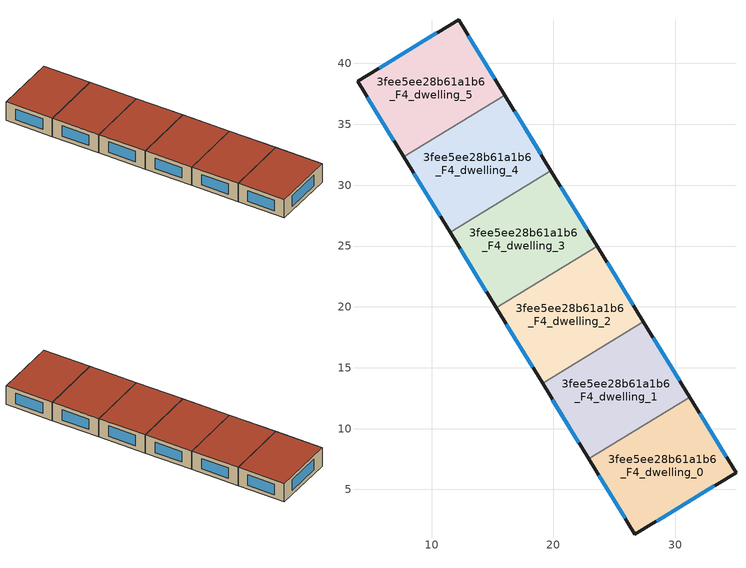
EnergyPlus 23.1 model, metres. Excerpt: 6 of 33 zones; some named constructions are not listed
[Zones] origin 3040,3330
3fee5ee28b61a1b6_F4_dwelling_0
 floor to 3fee5ee28b61a1b6_F3_dwelling_0 (EU_floor_Construction): 31.19,12.58 34.99,6.37 26.7,1.32 22.91,7.51 z12
 wall outside (EU_wall_Construction): 22.91,7.51 26.7,1.32 34.99,6.37 31.19,12.58 z12:15
 wall to 3fee5ee28b61a1b6_F4_dwelling_1 (EU_wall_Construction): 31.19,12.58 22.91,7.51 z12:15
 window (EU_Window_Construction): 34.18,7.7 32,11.25 / 28.47,2.4 33.22,5.29 / 23.72,6.19 25.89,2.65 z12.64:14.36
 roof outside (EU_roof_Construction): 34.99,6.37 31.19,12.58 22.91,7.51 26.7,1.32 z15
3fee5ee28b61a1b6_F4_dwelling_1
 floor to 3fee5ee28b61a1b6_F3_dwelling_1 (EU_floor_Construction): 27.39,18.79 31.19,12.58 22.91,7.51 19.11,13.72 z12
 wall outside (EU_wall_Construction): 19.11,13.72 22.91,7.51 / 31.19,12.58 27.39,18.79 z12:15
 wall to 3fee5ee28b61a1b6_F4_dwelling_2 (EU_wall_Construction): 27.39,18.79 19.11,13.72 z12:15
 window (EU_Window_Construction): 19.92,12.39 22.09,8.84 / 30.37,13.91 28.2,17.46 z12.64:14.36
 roof outside (EU_roof_Construction): 31.19,12.58 27.39,18.79 19.11,13.72 22.91,7.51 z15
3fee5ee28b61a1b6_F4_dwelling_2
 floor to 3fee5ee28b61a1b6_F3_dwelling_2 (EU_floor_Construction): 23.59,24.99 27.39,18.79 19.11,13.72 15.31,19.92 z12
 wall outside (EU_wall_Construction): 15.31,19.92 19.11,13.72 / 27.39,18.79 23.59,24.99 z12:15
 wall to 3fee5ee28b61a1b6_F4_dwelling_3 (EU_wall_Construction): 23.59,24.99 15.31,19.92 z12:15
 window (EU_Window_Construction): 16.12,18.59 18.29,15.04 / 26.58,20.12 24.4,23.66 z12.64:14.36
 roof outside (EU_roof_Construction): 27.39,18.79 23.59,24.99 15.31,19.92 19.11,13.72 z15
3fee5ee28b61a1b6_F4_dwelling_3
 floor to 3fee5ee28b61a1b6_F3_dwelling_3 (EU_floor_Construction): 19.79,31.19 23.59,24.99 15.31,19.92 11.51,26.12 z12
 wall outside (EU_wall_Construction): 11.51,26.12 15.31,19.92 / 23.59,24.99 19.79,31.19 z12:15
 wall to 3fee5ee28b61a1b6_F4_dwelling_4 (EU_wall_Construction): 19.79,31.19 11.51,26.12 z12:15
 window (EU_Window_Construction): 12.32,24.79 14.5,21.25 / 22.78,26.32 20.61,29.86 z12.64:14.36
 roof outside (EU_roof_Construction): 23.59,24.99 19.79,31.19 11.51,26.12 15.31,19.92 z15
3fee5ee28b61a1b6_F4_dwelling_4
 floor to 3fee5ee28b61a1b6_F3_dwelling_4 (EU_floor_Construction): 15.99,37.39 19.79,31.19 11.51,26.12 7.71,32.32 z12
 wall outside (EU_wall_Construction): 7.71,32.32 11.51,26.12 / 19.79,31.19 15.99,37.39 z12:15
 wall to 3fee5ee28b61a1b6_F4_dwelling_5 (EU_wall_Construction): 15.99,37.39 7.71,32.32 z12:15
 window (EU_Window_Construction): 8.53,31 10.7,27.45 / 18.98,32.52 16.81,36.07 z12.64:14.36
 roof outside (EU_roof_Construction): 19.79,31.19 15.99,37.39 7.71,32.32 11.51,26.12 z15
3fee5ee28b61a1b6_F4_dwelling_5
 floor to 3fee5ee28b61a1b6_F3_dwelling_5 (EU_floor_Construction): 12.2,43.58 15.99,37.39 7.71,32.32 3.91,38.54 z12
 wall outside (EU_wall_Construction): 15.99,37.39 12.2,43.58 3.91,38.54 7.71,32.32 z12:15
 window (EU_Window_Construction): 4.72,37.21 6.9,33.66 / 10.43,42.5 5.68,39.62 / 15.18,38.72 13.01,42.26 z12.64:14.36
 roof outside (EU_roof_Construction): 15.99,37.39 12.2,43.58 3.91,38.54 7.71,32.32 z15
[SCHEDULE:CONSTANT]
Name | Hourly Value
EU_AlwaysOn | 1
EU_CoolingOff | 0
[SCHEDULE:FILE] Column Number=1; Rows to Skip at Top=0; Number of Hours of Data=8760; Column Separator=Comma; Interpolate to Timestep=No; Minutes per Item=60; Adjust Schedule for Daylight Savings=Yes
Name | File
EU_Step8_GainSchedule_3fee5ee28b61a1b6_F4_dwelling_0_f000 | ../../schedules/3fee5ee28b61a1b6/3fee5ee28b61a1b6_F4_dwelling_0_f000_gain.csv
EU_Step8_GainSchedule_3fee5ee28b61a1b6_F4_dwelling_1_f000 | ../../schedules/3fee5ee28b61a1b6/3fee5ee28b61a1b6_F4_dwelling_1_f000_gain.csv
EU_Step8_GainSchedule_3fee5ee28b61a1b6_F4_dwelling_2_f000 | ../../schedules/3fee5ee28b61a1b6/3fee5ee28b61a1b6_F4_dwelling_2_f000_gain.csv
EU_Step8_GainSchedule_3fee5ee28b61a1b6_F4_dwelling_3_f000 | ../../schedules/3fee5ee28b61a1b6/3fee5ee28b61a1b6_F4_dwelling_3_f000_gain.csv
EU_Step8_GainSchedule_3fee5ee28b61a1b6_F4_dwelling_4_f000 | ../../schedules/3fee5ee28b61a1b6/3fee5ee28b61a1b6_F4_dwelling_4_f000_gain.csv
EU_Step8_GainSchedule_3fee5ee28b61a1b6_F4_dwelling_5_f000 | ../../schedules/3fee5ee28b61a1b6/3fee5ee28b61a1b6_F4_dwelling_5_f000_gain.csv
